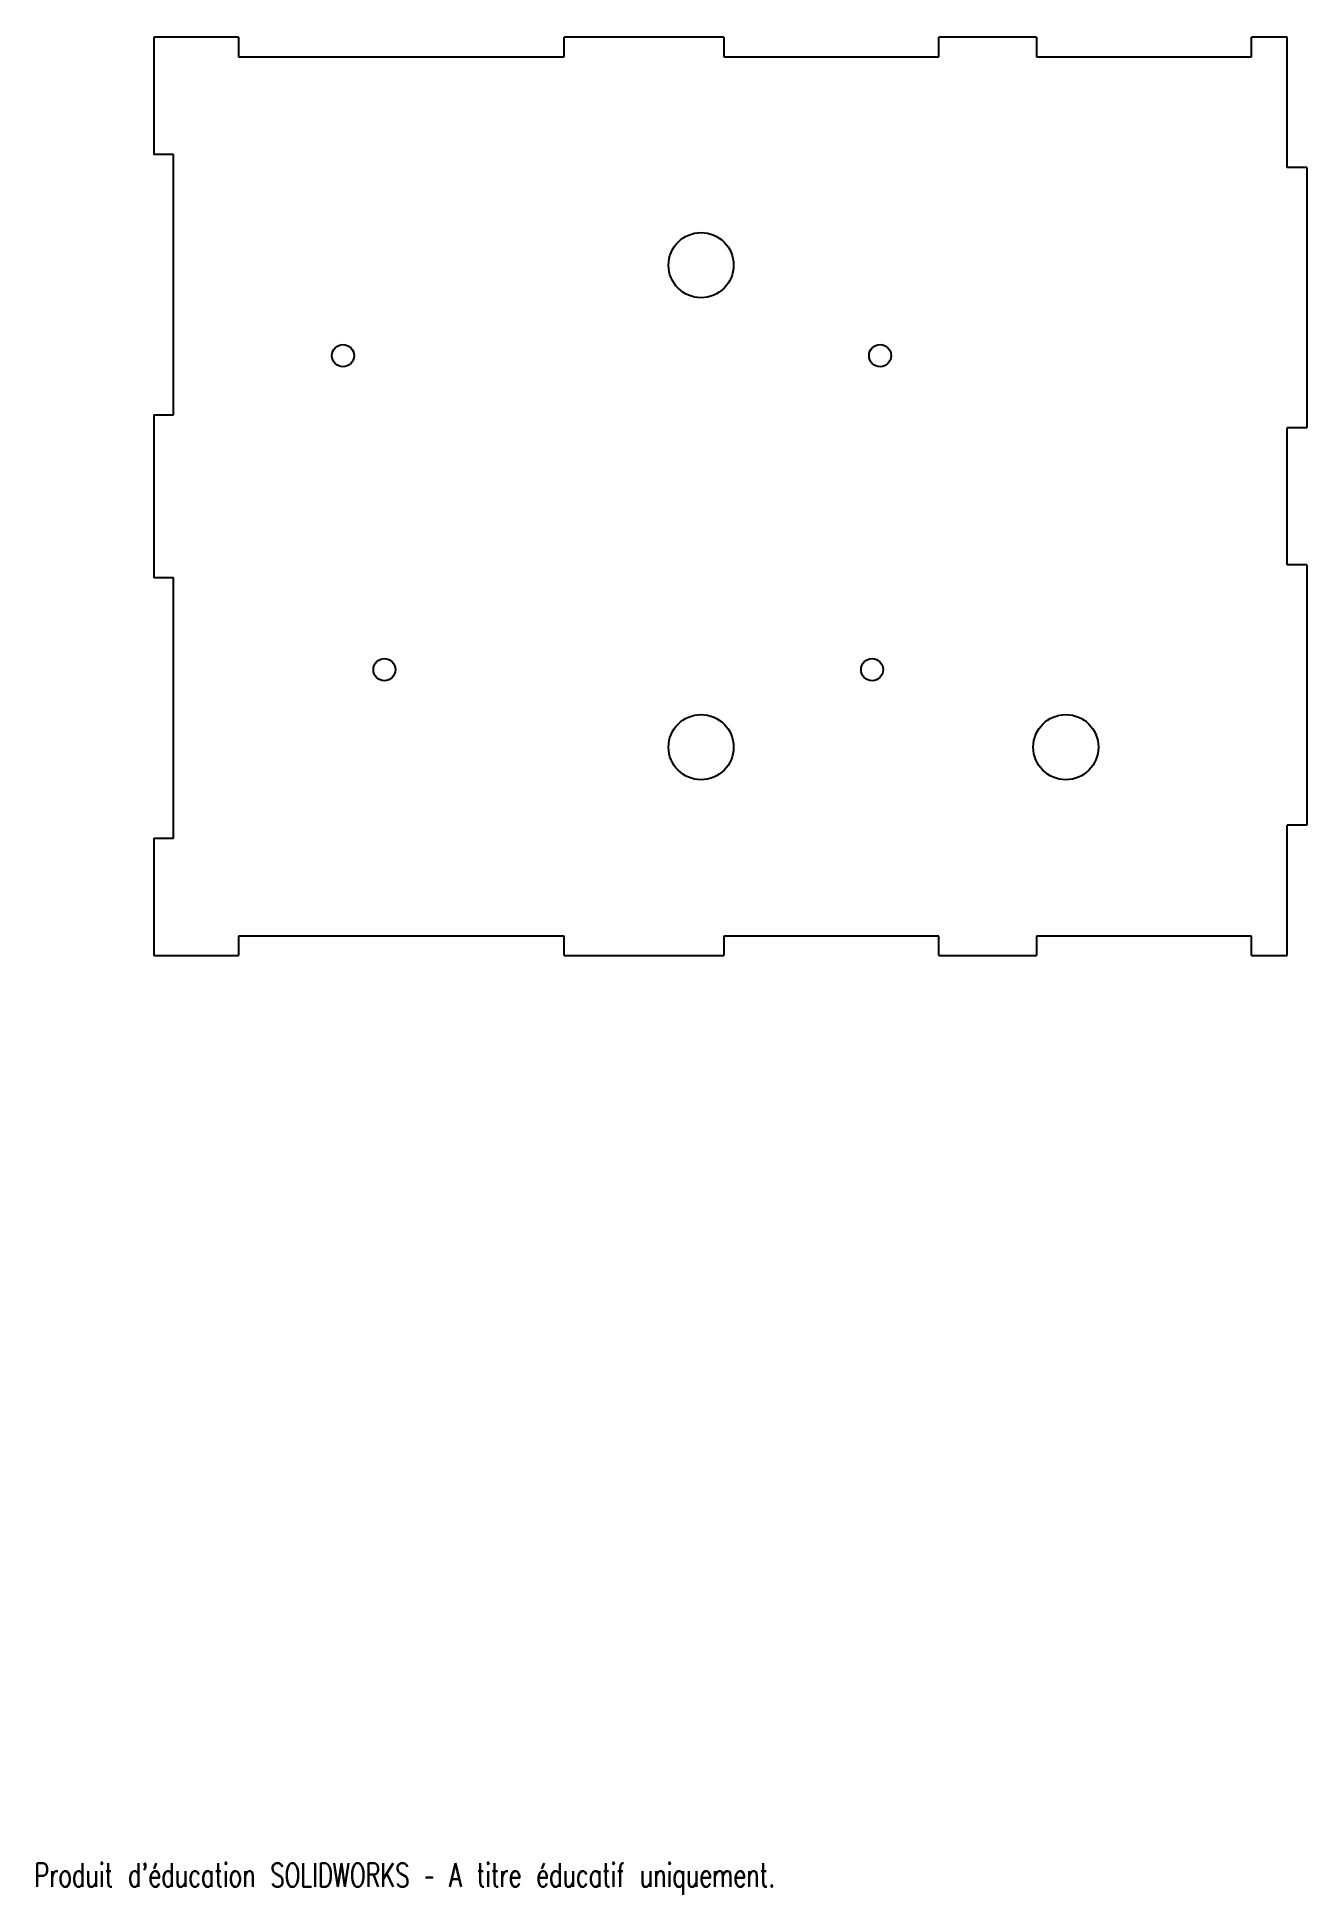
# Model space of a CAD drawing. Header units: millimetres. Extents: x 0 to 195, y 5 to 290.
import ezdxf

# ---------------------------------------------------------------- set-up
doc = ezdxf.new("R2010")
doc.units = ezdxf.units.MM
doc.styles.add('SLDTEXTSTYLE0', font='TXT', dxfattribs={"width": 0.7, "bigfont": 'bigfont'})

msp = doc.modelspace()

# ---------------------------------------------------------------- linework, layer by layer
at = {"color": 7, "linetype": 'Continuous', "lineweight": 25}
for p, q in [((18.37, 290.49), (18.37, 272.49)), ((31.37, 290.49), (18.37, 290.49)), ((31.37, 290.49), (31.37, 287.49)), ((81.37, 287.49), (81.37, 290.49)), ((105.87, 290.49), (81.37, 290.49)), ((105.87, 290.49), (105.87, 287.49)), ((138.87, 287.49), (138.87, 290.49)), ((153.87, 290.49), (138.87, 290.49)), ((153.87, 290.49), (153.87, 287.49)), ((186.87, 287.49), (186.87, 290.49)), ((192.37, 290.49), (186.87, 290.49)), ((192.37, 270.49), (192.37, 290.49)), ((31.37, 287.49), (81.37, 287.49)), ((105.87, 287.49), (138.87, 287.49)), ((153.87, 287.49), (186.87, 287.49)), ((21.37, 272.49), (18.37, 272.49)), ((21.37, 232.49), (21.37, 272.49)), ((195.37, 270.49), (192.37, 270.49)), ((195.37, 270.49), (195.37, 230.49)), ((18.37, 232.49), (18.37, 207.49)), ((18.37, 232.49), (21.37, 232.49)), ((195.37, 230.49), (192.37, 230.49)), ((192.37, 209.49), (192.37, 230.49)), ((195.37, 209.49), (192.37, 209.49)), ((195.37, 209.49), (195.37, 169.49)), ((21.37, 207.49), (18.37, 207.49)), ((21.37, 167.49), (21.37, 207.49)), ((195.37, 169.49), (192.37, 169.49)), ((192.37, 149.49), (192.37, 169.49)), ((18.37, 167.49), (18.37, 149.49)), ((18.37, 167.49), (21.37, 167.49)), ((31.37, 152.49), (31.37, 149.49)), ((81.37, 152.49), (31.37, 152.49)), ((81.37, 149.49), (81.37, 152.49)), ((138.87, 152.49), (105.87, 152.49)), ((105.87, 152.49), (105.87, 149.49)), ((138.87, 149.49), (138.87, 152.49)), ((186.87, 152.49), (153.87, 152.49)), ((153.87, 152.49), (153.87, 149.49)), ((186.87, 149.49), (186.87, 152.49)), ((18.37, 149.49), (31.37, 149.49)), ((81.37, 149.49), (105.87, 149.49)), ((138.87, 149.49), (153.87, 149.49)), ((186.87, 149.49), (192.37, 149.49))]:
    msp.add_line(p, q, dxfattribs=at)
for centre, radius in [((102.37, 255.49), 5), ((47.39, 241.6), 1.7), ((129.86, 241.6), 1.7), ((53.75, 193.38), 1.7), ((128.63, 193.38), 1.7), ((102.37, 181.49), 5), ((158.37, 181.49), 5)]:
    msp.add_circle(centre, radius, dxfattribs=at)

# ---------------------------------------------------------------- texts
at = {"color": 7, "linetype": 'Continuous', "insert": (0, 10.13), "char_height": 3.633, "attachment_point": 1, "style": 'SLDTEXTSTYLE0'}
msp.add_mtext("Produit d'éducation SOLIDWORKS – A titre éducatif uniquement.", dxfattribs=at)

doc.saveas('drawing.dxf')
